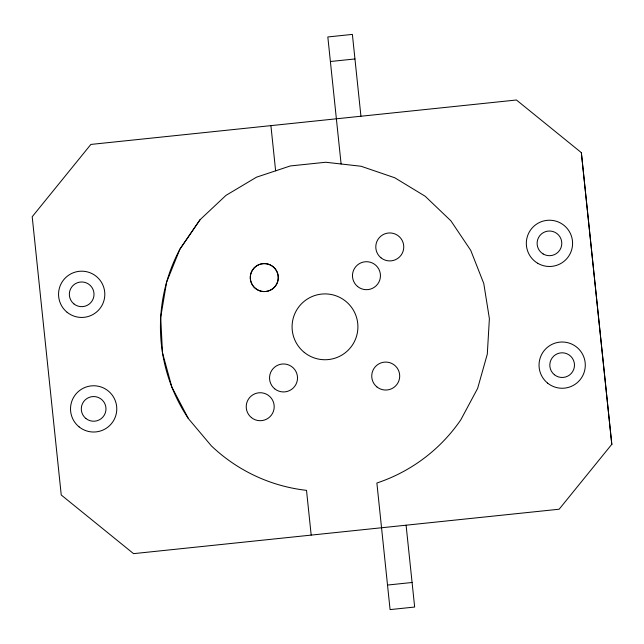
<?xml version="1.0" encoding="UTF-8"?>
<svg xmlns="http://www.w3.org/2000/svg" width="644" height="644" viewBox="0 0 644 644"><rect width="100%" height="100%" fill="white"/><g stroke="black" fill="none" stroke-linecap="round" stroke-linejoin="round"><path stroke-width="0.97" d="M406.09 525.198L414.656 607.042L390.079 609.602L376.877 483.016A164.574 164.574 0 0 0 460.83 419.775L477.631 388.404L487.299 354.152L489.384 318.627L483.773 283.481L470.74 250.363L450.897 220.828L425.169 196.243L394.748 177.76L361.075 166.257L325.711 162.256L290.315 165.951L256.545 177.164L225.972 195.382L200.034 219.741L179.934 249.107L166.619 282.112L160.71 317.21L162.481 352.751L171.851 387.084L188.386 418.592L211.312 445.817A164.574 164.574 0 0 0 306.512 490.358L311.181 535.108M200.034 219.741L179.942 249.107A164.574 164.574 0 0 0 188.394 418.592M611.8 444.312L559.145 509.219L133.558 553.647L61.244 495.011L32.2 216.738L90.86 144.433L516.44 100.005L581.355 152.644L611.8 444.312L581.355 152.644M330.404 61.51L354.957 58.95M387.527 585.05L412.088 582.49M360.938 116.242L352.381 34.398L327.828 36.958L341.103 163.995M270.907 125.636L275.632 170.829M79.075 426.859A23.136 23.136 0 0 0 116.492 412.53A23.136 23.136 0 0 0 85.37 387.294A23.136 23.136 0 0 0 79.075 426.859M67.113 312.284A23.136 23.136 0 0 0 104.529 297.947A23.136 23.136 0 0 0 73.408 272.71A23.136 23.136 0 0 0 67.113 312.284M376.877 386.899A13.991 13.991 0 0 0 399.53 378.31A13.991 13.991 0 0 0 380.757 362.983A13.991 13.991 0 0 0 376.877 386.899M357.653 286.564A13.991 13.991 0 0 0 380.282 277.894A13.991 13.991 0 0 0 361.461 262.631A13.991 13.991 0 0 0 357.653 286.564M85.869 418.479A12.341 12.341 0 0 0 105.833 410.832A12.341 12.341 0 0 0 89.226 397.364A12.341 12.341 0 0 0 85.869 418.479M537.7 263.275A23.136 23.136 0 0 0 572.588 243.569A23.136 23.136 0 0 0 538.078 223.21A23.136 23.136 0 0 0 537.7 263.275M380.966 257.801A13.991 13.991 0 0 0 403.595 249.131A13.991 13.991 0 0 0 384.774 233.869A13.991 13.991 0 0 0 380.966 257.801M554.371 374.719A12.341 12.341 0 0 0 574.335 367.072A12.341 12.341 0 0 0 557.736 353.612A12.341 12.341 0 0 0 554.371 374.719M547.593 383.099A23.136 23.136 0 0 0 585.01 368.771A23.136 23.136 0 0 0 553.888 343.534A23.136 23.136 0 0 0 547.593 383.099M543.182 253.986A12.341 12.341 0 0 0 561.793 243.472A12.341 12.341 0 0 0 543.383 232.605A12.341 12.341 0 0 0 543.182 253.986M251.402 417.586A13.991 13.991 0 0 0 274.03 408.916A13.991 13.991 0 0 0 255.209 393.653A13.991 13.991 0 0 0 251.402 417.586M274.714 388.823A13.991 13.991 0 0 0 297.343 380.153A13.991 13.991 0 0 0 278.522 364.89A13.991 13.991 0 0 0 274.714 388.823M255.475 288.456A13.991 13.991 0 0 0 278.103 279.786A13.991 13.991 0 0 0 259.282 264.523A13.991 13.991 0 0 0 255.459 288.456A13.991 13.991 0 0 0 278.087 279.786A13.991 13.991 0 0 0 259.266 264.523A13.991 13.991 0 0 0 255.475 288.456M304.258 352.389A32.916 32.916 0 0 0 357.501 331.998A32.916 32.916 0 0 0 313.217 296.087A32.916 32.916 0 0 0 304.258 352.389M73.907 303.904A12.341 12.341 0 0 0 93.871 296.256A12.341 12.341 0 0 0 77.264 282.788A12.341 12.341 0 0 0 73.907 303.904"/></g></svg>
